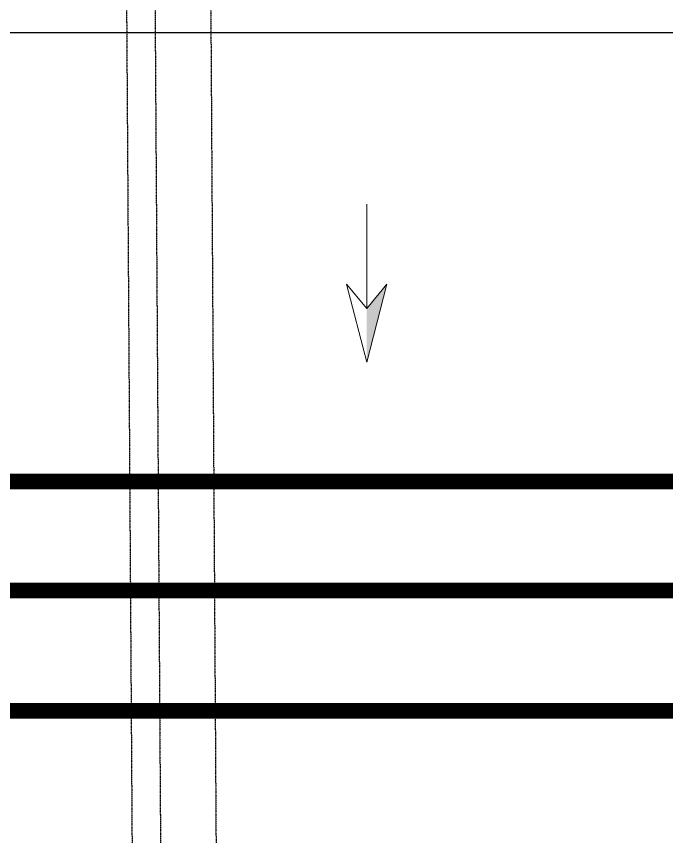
# Model space of a CAD drawing. Header units: millimetres. Extents: x -294625 to 2136527, y -251383 to 128331.
# Drawn here: x 1415153 to 1419720, y -31477 to -25719 of the extents above; entities that cross this region are included whole.
import ezdxf
from ezdxf.lldxf.tags import DXFTag

# ---------------------------------------------------------------- set-up
doc = ezdxf.new("R2010")
doc.units = ezdxf.units.MM
doc.linetypes.add('DIVIDEX22', pattern=[1.25, 0.625, -0.25, 0, -0.125, 0, -0.25])
for name, color, linetype, lineweight in [('00-N-GHI CHU', 7, 'Continuous', 9), ('N1.6-NM', 3, 'DIVIDEX22', 30), ('N3-NOTE', 11, 'Continuous', 13)]:
    doc.layers.add(name, color=color, linetype=linetype, lineweight=lineweight)
doc.layers.add('ống thoát mưa', color=5, linetype='TM')
doc.styles.add('P-VNTIMEH', font='vntimeh.shx', dxfattribs={"width": 0.75, "height": 300})
doc.styles.get("Standard").update_dxf_attribs({"font": 'arialbd.ttf'})
tags = doc.linetypes.add('TM', pattern='A,795.088449,-59.671033,["TM",Standard,S=298.800421,R=0,X=0,Y=-149.400211],-682.892341,795.088449', length=2332.740272).pattern_tags.tags
tags[6] = DXFTag(74, 10)
doc.dimstyles.new('N-NOTE', dxfattribs={"dimtxt": 200, "dimasz": 30, "dimexe": 50, "dimexo": 50, "dimgap": 100, "dimtad": 1, "dimdec": 0, "dimdsep": 46, "dimtxsty": 'P-VNTIMEH', "dimblk": 'OPEN30', "dimcen": 0, "dimse1": 1, "dimse2": 1, "dimclrd": 256, "dimclre": 7, "dimclrt": 256, "dimadec": 0, "dimazin": 0, "dimtfac": 1, "dimtdec": 0, "dimtix": 1, "dimtmove": 2, "dimatfit": 3, "dimldrblk": 'OPEN30', "dimfxl": 1, "dimtolj": 1, "dimtzin": 0, "dimarcsym": 0})

# ---------------------------------------------------------------- blocks, each defined once
blk = doc.blocks.new('A$C2639329B')
at = {"layer": '00-N-GHI CHU', "color": 232}
for p, q in [((1288, 0), (146, 294)), ((146, 294), (504, 0)), ((504, 0), (-1020, 0)), ((1288, 0), (146, -294)), ((146, -294), (504, 0))]:
    blk.add_line(p, q, dxfattribs=at)
blk.add_solid([(504, 0), (1288, 0), (146, 294)], dxfattribs=at)
blk = doc.blocks.new('THOAT NUOC MAT')
at = {"layer": 'N1.6-NM'}
for p, q in [((1416413.5, -9119.9), (1416881.2, -83125.1)), ((1415823.5, -9936.2), (1415978.9, -33629.9)), ((1416023.5, -9934.8), (1416178.9, -33629.9))]:
    blk.add_line(p, q, dxfattribs=at)
blk = doc.blocks.new('_Open30')
at = {"color": 0, "linetype": 'ByBlock', "lineweight": -2}
for p, q in [((-1, 0.268), (0, 0)), ((0, 0), (-1, -0.268)), ((0, 0), (-1, 0))]:
    blk.add_line(p, q, dxfattribs=at)

msp = doc.modelspace()

# ---------------------------------------------------------------- linework, layer by layer
at = {"layer": 'ống thoát mưa', "const_width": 110}
for points in [[(1421235.9, -28983.4), (1414917.1, -28983.4)], [(1421235.9, -29748.2), (1414917.1, -29748.2)], [(1421235.9, -30593.4), (1414917.1, -30593.4)]]:
    msp.add_lwpolyline(points, dxfattribs=at)

# ---------------------------------------------------------------- block references
at = {"layer": '00-N-GHI CHU', "xscale": 0.4810207792315849, "yscale": 0.4810207792315849, "zscale": 0.4810207792315849, "rotation": 270}
msp.add_blockref('A$C2639329B', (1417613.4, -27527.6), dxfattribs=at)
at = {"layer": 'N3-NOTE'}
msp.add_blockref('THOAT NUOC MAT', (0, 0), dxfattribs=at)

# ---------------------------------------------------------------- leaders
for points in [[(1401019.5, -30116.5), (1401019.5, -20659.2), (1432966.4, -20659.2)], [(1412844.5, -28770.7), (1412844.5, -22442.2), (1432915.6, -22442.2)], [(1413917.1, -28499.4), (1413917.1, -25831.3), (1432763.4, -25831.3)], [(1410847.5, -28999.1), (1410847.5, -36987.5), (1432796.5, -36987.5)]]:
    msp.add_leader(points, dimstyle='N-NOTE', override={"dimasz": 300, "dimgap": 100, "dimtad": 0}, dxfattribs=at)

doc.saveas('drawing.dxf')
